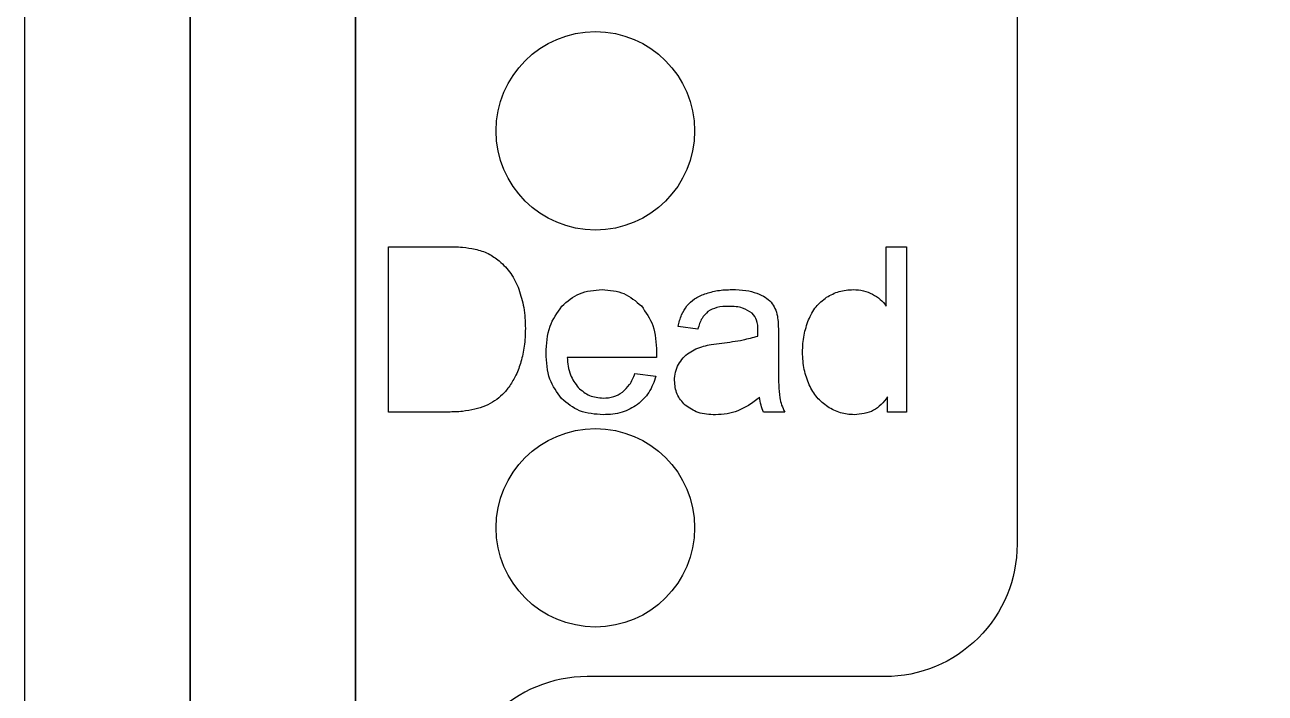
# Model space of a CAD drawing. Header units: millimetres. Extents: x 0 to 150, y -10 to 75.
# Drawn here: x 0 to 37.5, y 32.5 to 52.71 of the extents above; entities that cross this region are included whole.
import ezdxf

# ---------------------------------------------------------------- set-up
doc = ezdxf.new("R2010")
doc.units = ezdxf.units.MM
doc.layers.get('0').update_dxf_attribs({"linetype": 'CONTINUOUS'})

msp = doc.modelspace()

# ---------------------------------------------------------------- linework, layer by layer
for p, q in [((5, 10.002), (5, 65.002)), ((10, 65.002), (10, 10.002)), ((11, 41), (11, 46)), ((11, 46), (12.722, 46)), ((11, 41), (11, 46)), ((11, 46), (12.722, 46)), ((26.044, 44.206), (26.044, 46)), ((26.044, 46), (26.655, 46)), ((26.044, 44.206), (26.044, 46)), ((26.044, 46), (26.655, 46)), ((26.655, 46), (26.655, 41)), ((26.655, 46), (26.655, 41)), ((20.349, 43.507), (19.748, 43.589)), ((20.349, 43.507), (19.748, 43.589)), ((22.784, 43.336), (22.784, 42.518)), ((22.784, 43.336), (22.784, 42.518)), ((19.097, 42.654), (16.396, 42.654)), ((19.097, 42.654), (16.396, 42.654)), ((18.445, 42.166), (19.08, 42.088)), ((18.445, 42.166), (19.08, 42.088)), ((26.085, 41), (26.085, 41.457)), ((26.085, 41), (26.085, 41.457)), ((12.804, 41), (11, 41)), ((12.804, 41), (11, 41)), ((22.978, 41), (22.337, 41)), ((22.978, 41), (22.337, 41)), ((26.655, 41), (26.085, 41)), ((26.655, 41), (26.085, 41))]:
    msp.add_line(p, q)
for points in [[(90, 0.002), (60, 0.002), (60, 5.002), (35.001, 5.002), (35.001, -5, -0.414213), (30.001, -10), (20.014, -10, -0.414213), (15.014, -5), (15.014, -4.998), (15, 5.002), (5, 5.002, -0.414214), (0, 10.002), (0, 65.002, -0.414214), (5, 70.002), (15, 70.002), (15, 75.002), (35, 75.002), (35, 70.002), (60, 70.002), (60, 75.002), (90, 75.002)], [(90, 0.002), (60, 0.002), (60, 5.002), (35.001, 5.002), (35.001, -5, -0.414213), (30.001, -10), (20.014, -10, -0.414213), (15.014, -5), (15.014, -4.998), (15, 5.002), (5, 5.002, -0.414214), (0, 10.002), (0, 65.002, -0.414214), (5, 70.002), (15, 70.002), (15, 75.002), (35, 75.002), (35, 70.002), (60, 70.002), (60, 75.002), (90, 75.002)], [(104.584, 62.002), (61.416, 62.002, 0.305615), (58.635, 60.127, -0.6742), (49.365, 60.127, 0.305615), (46.584, 62.002), (35, 62.002, 0.414214), (30, 57.002), (30, 37.002, -0.414214), (26, 33.002), (17, 33.002, 0.414214), (13, 29.002), (13, 22.002, 0.414214), (17, 18.002), (26.938, 18.002, -0.284915), (30.521, 15.78, 0.284915), (35, 13.002), (46.584, 13.002, 0.305615), (49.365, 14.877, -0.6742), (58.635, 14.877, 0.305615), (61.416, 13.002), (104.584, 13.002, 0.305615)], [(104.584, 62.002), (61.416, 62.002, 0.305615), (58.635, 60.127, -0.6742), (49.365, 60.127, 0.305615), (46.584, 62.002), (35, 62.002, 0.414214), (30, 57.002), (30, 37.002, -0.414214), (26, 33.002), (17, 33.002, 0.414214), (13, 29.002), (13, 22.002, 0.414214), (17, 18.002), (26.938, 18.002, -0.284915), (30.521, 15.78, 0.284915), (35, 13.002), (46.584, 13.002, 0.305615), (49.365, 14.877, -0.6742), (58.635, 14.877, 0.305615), (61.416, 13.002), (104.584, 13.002, 0.305615)]]:
    msp.add_lwpolyline(points, format="xyb")
msp.add_lwpolyline([(5, 65.002), (5, 10.002), (10, 10.002), (10, 65.002)], close=True)
for centre in [(17.25, 49.502), (17.25, 49.502), (17.25, 37.502), (17.25, 37.502)]:
    msp.add_circle(centre, 3)
for points, knots in [([(12.722, 46), (12.894, 45.999), (13.193, 45.998), (13.487, 45.949), (13.613, 45.928)], [0, 0, 0, 0, 0.05144658, 0.08943068, 0.08943068, 0.08943068, 0.08943068]), ([(12.722, 46), (12.894, 45.999), (13.193, 45.998), (13.487, 45.949), (13.613, 45.928)], [0, 0, 0, 0, 0.05144658, 0.08943068, 0.08943068, 0.08943068, 0.08943068]), ([(13.613, 45.928), (13.749, 45.89), (14.015, 45.815), (14.238, 45.65), (14.346, 45.57)], [0, 0, 0, 0, 0.04217507, 0.08221363, 0.08221363, 0.08221363, 0.08221363]), ([(13.613, 45.928), (13.749, 45.89), (14.015, 45.815), (14.238, 45.65), (14.346, 45.57)], [0, 0, 0, 0, 0.04217507, 0.08221363, 0.08221363, 0.08221363, 0.08221363]), ([(14.346, 45.57), (14.47, 45.45), (14.723, 45.204), (14.865, 44.88), (14.938, 44.716)], [0, 0, 0, 0, 0.0514284, 0.1048006, 0.1048006, 0.1048006, 0.1048006]), ([(14.346, 45.57), (14.47, 45.45), (14.723, 45.204), (14.865, 44.88), (14.938, 44.716)], [0, 0, 0, 0, 0.0514284, 0.1048006, 0.1048006, 0.1048006, 0.1048006]), ([(14.938, 44.716), (14.995, 44.532), (15.115, 44.145), (15.127, 43.739), (15.134, 43.527)], [0, 0, 0, 0, 0.0576299, 0.1209595, 0.1209595, 0.1209595, 0.1209595]), ([(14.938, 44.716), (14.995, 44.532), (15.115, 44.145), (15.127, 43.739), (15.134, 43.527)], [0, 0, 0, 0, 0.0576299, 0.1209595, 0.1209595, 0.1209595, 0.1209595]), ([(16.232, 44.199), (16.403, 44.346), (16.754, 44.648), (17.216, 44.685), (17.453, 44.704)], [0, 0, 0, 0, 0.0659968, 0.1351994, 0.1351994, 0.1351994, 0.1351994]), ([(16.232, 44.199), (16.403, 44.346), (16.754, 44.648), (17.216, 44.685), (17.453, 44.704)], [0, 0, 0, 0, 0.0659968, 0.1351994, 0.1351994, 0.1351994, 0.1351994]), ([(17.453, 44.704), (17.682, 44.685), (18.132, 44.648), (18.473, 44.354), (18.64, 44.209)], [0, 0, 0, 0, 0.067144, 0.1315833, 0.1315833, 0.1315833, 0.1315833]), ([(17.453, 44.704), (17.682, 44.685), (18.132, 44.648), (18.473, 44.354), (18.64, 44.209)], [0, 0, 0, 0, 0.067144, 0.1315833, 0.1315833, 0.1315833, 0.1315833]), ([(20.56, 44.576), (20.687, 44.613), (20.955, 44.692), (21.235, 44.7), (21.382, 44.704)], [0, 0, 0, 0, 0.03946785, 0.08349616, 0.08349616, 0.08349616, 0.08349616]), ([(20.56, 44.576), (20.687, 44.613), (20.955, 44.692), (21.235, 44.7), (21.382, 44.704)], [0, 0, 0, 0, 0.03946785, 0.08349616, 0.08349616, 0.08349616, 0.08349616]), ([(21.382, 44.704), (21.523, 44.702), (21.779, 44.697), (22.025, 44.627), (22.136, 44.595)], [0, 0, 0, 0, 0.04212451, 0.07645371, 0.07645371, 0.07645371, 0.07645371]), ([(21.382, 44.704), (21.523, 44.702), (21.779, 44.697), (22.025, 44.627), (22.136, 44.595)], [0, 0, 0, 0, 0.04212451, 0.07645371, 0.07645371, 0.07645371, 0.07645371]), ([(24.237, 44.469), (24.361, 44.537), (24.613, 44.676), (24.9, 44.695), (25.045, 44.704)], [0, 0, 0, 0, 0.04215722, 0.08510976, 0.08510976, 0.08510976, 0.08510976]), ([(24.237, 44.469), (24.361, 44.537), (24.613, 44.676), (24.9, 44.695), (25.045, 44.704)], [0, 0, 0, 0, 0.04215722, 0.08510976, 0.08510976, 0.08510976, 0.08510976]), ([(25.045, 44.704), (25.15, 44.699), (25.353, 44.689), (25.538, 44.606), (25.628, 44.566)], [0, 0, 0, 0, 0.03114354, 0.06040901, 0.06040901, 0.06040901, 0.06040901]), ([(25.045, 44.704), (25.15, 44.699), (25.353, 44.689), (25.538, 44.606), (25.628, 44.566)], [0, 0, 0, 0, 0.03114354, 0.06040901, 0.06040901, 0.06040901, 0.06040901]), ([(20.018, 44.211), (20.09, 44.287), (20.245, 44.447), (20.451, 44.531), (20.56, 44.576)], [0, 0, 0, 0, 0.0310814, 0.06601064, 0.06601064, 0.06601064, 0.06601064]), ([(20.018, 44.211), (20.09, 44.287), (20.245, 44.447), (20.451, 44.531), (20.56, 44.576)], [0, 0, 0, 0, 0.0310814, 0.06601064, 0.06601064, 0.06601064, 0.06601064]), ([(22.136, 44.595), (22.223, 44.559), (22.383, 44.494), (22.506, 44.374), (22.562, 44.32)], [0, 0, 0, 0, 0.02800901, 0.05113031, 0.05113031, 0.05113031, 0.05113031]), ([(22.136, 44.595), (22.223, 44.559), (22.383, 44.494), (22.506, 44.374), (22.562, 44.32)], [0, 0, 0, 0, 0.02800901, 0.05113031, 0.05113031, 0.05113031, 0.05113031]), ([(22.562, 44.32), (22.605, 44.26), (22.694, 44.132), (22.733, 43.981), (22.753, 43.902)], [0, 0, 0, 0, 0.02201718, 0.04627147, 0.04627147, 0.04627147, 0.04627147]), ([(22.562, 44.32), (22.605, 44.26), (22.694, 44.132), (22.733, 43.981), (22.753, 43.902)], [0, 0, 0, 0, 0.02201718, 0.04627147, 0.04627147, 0.04627147, 0.04627147]), ([(23.694, 43.792), (23.76, 43.929), (23.889, 44.197), (24.123, 44.38), (24.237, 44.469)], [0, 0, 0, 0, 0.04508078, 0.08778814, 0.08778814, 0.08778814, 0.08778814]), ([(23.694, 43.792), (23.76, 43.929), (23.889, 44.197), (24.123, 44.38), (24.237, 44.469)], [0, 0, 0, 0, 0.04508078, 0.08778814, 0.08778814, 0.08778814, 0.08778814]), ([(25.628, 44.566), (25.709, 44.517), (25.868, 44.421), (25.986, 44.277), (26.044, 44.206)], [0, 0, 0, 0, 0.02812055, 0.05536778, 0.05536778, 0.05536778, 0.05536778]), ([(25.628, 44.566), (25.709, 44.517), (25.868, 44.421), (25.986, 44.277), (26.044, 44.206)], [0, 0, 0, 0, 0.02812055, 0.05536778, 0.05536778, 0.05536778, 0.05536778]), ([(15.761, 42.78), (15.774, 43.06), (15.798, 43.58), (16.095, 44.004), (16.232, 44.199)], [0, 0, 0, 0, 0.0820217, 0.152248, 0.152248, 0.152248, 0.152248]), ([(15.761, 42.78), (15.774, 43.06), (15.798, 43.58), (16.095, 44.004), (16.232, 44.199)], [0, 0, 0, 0, 0.0820217, 0.152248, 0.152248, 0.152248, 0.152248]), ([(18.64, 44.209), (18.774, 44.018), (19.065, 43.602), (19.088, 43.092), (19.1, 42.818)], [0, 0, 0, 0, 0.0688086, 0.1492747, 0.1492747, 0.1492747, 0.1492747]), ([(18.64, 44.209), (18.774, 44.018), (19.065, 43.602), (19.088, 43.092), (19.1, 42.818)], [0, 0, 0, 0, 0.0688086, 0.1492747, 0.1492747, 0.1492747, 0.1492747]), ([(19.748, 43.589), (19.778, 43.708), (19.832, 43.931), (19.959, 44.122), (20.018, 44.211)], [0, 0, 0, 0, 0.03647567, 0.06827466, 0.06827466, 0.06827466, 0.06827466]), ([(19.748, 43.589), (19.778, 43.708), (19.832, 43.931), (19.959, 44.122), (20.018, 44.211)], [0, 0, 0, 0, 0.03647567, 0.06827466, 0.06827466, 0.06827466, 0.06827466]), ([(20.654, 44.044), (20.588, 43.977), (20.439, 43.827), (20.381, 43.621), (20.349, 43.507)], [0, 0, 0, 0, 0.02763888, 0.06267363, 0.06267363, 0.06267363, 0.06267363]), ([(20.654, 44.044), (20.588, 43.977), (20.439, 43.827), (20.381, 43.621), (20.349, 43.507)], [0, 0, 0, 0, 0.02763888, 0.06267363, 0.06267363, 0.06267363, 0.06267363]), ([(21.293, 44.196), (21.165, 44.194), (20.94, 44.19), (20.74, 44.088), (20.654, 44.044)], [0, 0, 0, 0, 0.03783572, 0.06649753, 0.06649753, 0.06649753, 0.06649753]), ([(21.293, 44.196), (21.165, 44.194), (20.94, 44.19), (20.74, 44.088), (20.654, 44.044)], [0, 0, 0, 0, 0.03783572, 0.06649753, 0.06649753, 0.06649753, 0.06649753]), ([(21.992, 43.988), (21.898, 44.048), (21.686, 44.184), (21.433, 44.191), (21.293, 44.196)], [0, 0, 0, 0, 0.0331485, 0.07415155, 0.07415155, 0.07415155, 0.07415155]), ([(21.992, 43.988), (21.898, 44.048), (21.686, 44.184), (21.433, 44.191), (21.293, 44.196)], [0, 0, 0, 0, 0.0331485, 0.07415155, 0.07415155, 0.07415155, 0.07415155]), ([(22.166, 43.459), (22.164, 43.57), (22.16, 43.766), (22.043, 43.921), (21.992, 43.988)], [0, 0, 0, 0, 0.03226909, 0.05689814, 0.05689814, 0.05689814, 0.05689814]), ([(22.166, 43.459), (22.164, 43.57), (22.16, 43.766), (22.043, 43.921), (21.992, 43.988)], [0, 0, 0, 0, 0.03226909, 0.05689814, 0.05689814, 0.05689814, 0.05689814]), ([(22.753, 43.902), (22.762, 43.829), (22.785, 43.641), (22.784, 43.452), (22.784, 43.336)], [0, 0, 0, 0, 0.02211878, 0.05674527, 0.05674527, 0.05674527, 0.05674527]), ([(22.753, 43.902), (22.762, 43.829), (22.785, 43.641), (22.784, 43.452), (22.784, 43.336)], [0, 0, 0, 0, 0.02211878, 0.05674527, 0.05674527, 0.05674527, 0.05674527]), ([(15.134, 43.527), (15.129, 43.347), (15.121, 43.006), (15.039, 42.674), (15.001, 42.518)], [0, 0, 0, 0, 0.0538204, 0.1020998, 0.1020998, 0.1020998, 0.1020998]), ([(15.134, 43.527), (15.129, 43.347), (15.121, 43.006), (15.039, 42.674), (15.001, 42.518)], [0, 0, 0, 0, 0.0538204, 0.1020998, 0.1020998, 0.1020998, 0.1020998]), ([(23.514, 42.808), (23.52, 42.982), (23.533, 43.319), (23.642, 43.637), (23.694, 43.792)], [0, 0, 0, 0, 0.0519109, 0.1005228, 0.1005228, 0.1005228, 0.1005228]), ([(23.514, 42.808), (23.52, 42.982), (23.533, 43.319), (23.642, 43.637), (23.694, 43.792)], [0, 0, 0, 0, 0.0519109, 0.1005228, 0.1005228, 0.1005228, 0.1005228]), ([(21.068, 43.087), (21.285, 43.114), (21.655, 43.158), (22.014, 43.258), (22.163, 43.299)], [0, 0, 0, 0, 0.0652742, 0.1116392, 0.1116392, 0.1116392, 0.1116392]), ([(21.068, 43.087), (21.285, 43.114), (21.655, 43.158), (22.014, 43.258), (22.163, 43.299)], [0, 0, 0, 0, 0.0652742, 0.1116392, 0.1116392, 0.1116392, 0.1116392]), ([(22.163, 43.299), (22.164, 43.333), (22.165, 43.387), (22.166, 43.44), (22.166, 43.459)], [0, 0, 0, 0, 0.01032035, 0.01603382, 0.01603382, 0.01603382, 0.01603382]), ([(22.163, 43.299), (22.164, 43.333), (22.165, 43.387), (22.166, 43.44), (22.166, 43.459)], [0, 0, 0, 0, 0.01032035, 0.01603382, 0.01603382, 0.01603382, 0.01603382]), ([(16.227, 41.408), (16.091, 41.597), (15.798, 42.005), (15.774, 42.51), (15.761, 42.78)], [0, 0, 0, 0, 0.0683778, 0.1477235, 0.1477235, 0.1477235, 0.1477235]), ([(16.227, 41.408), (16.091, 41.597), (15.798, 42.005), (15.774, 42.51), (15.761, 42.78)], [0, 0, 0, 0, 0.0683778, 0.1477235, 0.1477235, 0.1477235, 0.1477235]), ([(19.1, 42.818), (19.1, 42.795), (19.1, 42.741), (19.098, 42.686), (19.097, 42.654)], [0, 0, 0, 0, 0.00682181, 0.01637503, 0.01637503, 0.01637503, 0.01637503]), ([(19.1, 42.818), (19.1, 42.795), (19.1, 42.741), (19.098, 42.686), (19.097, 42.654)], [0, 0, 0, 0, 0.00682181, 0.01637503, 0.01637503, 0.01637503, 0.01637503]), ([(19.764, 42.441), (19.807, 42.51), (19.891, 42.647), (20.018, 42.745), (20.081, 42.794)], [0, 0, 0, 0, 0.02426, 0.04779809, 0.04779809, 0.04779809, 0.04779809]), ([(19.764, 42.441), (19.807, 42.51), (19.891, 42.647), (20.018, 42.745), (20.081, 42.794)], [0, 0, 0, 0, 0.02426, 0.04779809, 0.04779809, 0.04779809, 0.04779809]), ([(20.081, 42.794), (20.149, 42.836), (20.288, 42.921), (20.443, 42.97), (20.523, 42.995)], [0, 0, 0, 0, 0.02389721, 0.04869817, 0.04869817, 0.04869817, 0.04869817]), ([(20.081, 42.794), (20.149, 42.836), (20.288, 42.921), (20.443, 42.97), (20.523, 42.995)], [0, 0, 0, 0, 0.02389721, 0.04869817, 0.04869817, 0.04869817, 0.04869817]), ([(20.523, 42.995), (20.598, 43.012), (20.778, 43.052), (20.962, 43.074), (21.068, 43.087)], [0, 0, 0, 0, 0.02316052, 0.05536869, 0.05536869, 0.05536869, 0.05536869]), ([(20.523, 42.995), (20.598, 43.012), (20.778, 43.052), (20.962, 43.074), (21.068, 43.087)], [0, 0, 0, 0, 0.02316052, 0.05536869, 0.05536869, 0.05536869, 0.05536869]), ([(23.713, 41.824), (23.655, 41.975), (23.534, 42.292), (23.52, 42.631), (23.514, 42.808)], [0, 0, 0, 0, 0.0483738, 0.1010067, 0.1010067, 0.1010067, 0.1010067]), ([(23.713, 41.824), (23.655, 41.975), (23.534, 42.292), (23.52, 42.631), (23.514, 42.808)], [0, 0, 0, 0, 0.0483738, 0.1010067, 0.1010067, 0.1010067, 0.1010067]), ([(15.001, 42.518), (14.956, 42.381), (14.871, 42.124), (14.727, 41.896), (14.66, 41.79)], [0, 0, 0, 0, 0.0429724, 0.08068178, 0.08068178, 0.08068178, 0.08068178]), ([(15.001, 42.518), (14.956, 42.381), (14.871, 42.124), (14.727, 41.896), (14.66, 41.79)], [0, 0, 0, 0, 0.0429724, 0.08068178, 0.08068178, 0.08068178, 0.08068178]), ([(16.396, 42.654), (16.413, 42.472), (16.446, 42.137), (16.643, 41.865), (16.733, 41.74)], [0, 0, 0, 0, 0.05366244, 0.09900962, 0.09900962, 0.09900962, 0.09900962]), ([(16.396, 42.654), (16.413, 42.472), (16.446, 42.137), (16.643, 41.865), (16.733, 41.74)], [0, 0, 0, 0, 0.05366244, 0.09900962, 0.09900962, 0.09900962, 0.09900962]), ([(19.643, 41.955), (19.647, 42.041), (19.657, 42.211), (19.728, 42.365), (19.764, 42.441)], [0, 0, 0, 0, 0.02563126, 0.05049835, 0.05049835, 0.05049835, 0.05049835]), ([(19.643, 41.955), (19.647, 42.041), (19.657, 42.211), (19.728, 42.365), (19.764, 42.441)], [0, 0, 0, 0, 0.02563126, 0.05049835, 0.05049835, 0.05049835, 0.05049835]), ([(22.784, 42.518), (22.782, 42.285), (22.78, 41.923), (22.812, 41.563), (22.823, 41.435)], [0, 0, 0, 0, 0.0698824, 0.1084072, 0.1084072, 0.1084072, 0.1084072]), ([(22.784, 42.518), (22.782, 42.285), (22.78, 41.923), (22.812, 41.563), (22.823, 41.435)], [0, 0, 0, 0, 0.0698824, 0.1084072, 0.1084072, 0.1084072, 0.1084072]), ([(18.067, 41.6), (18.144, 41.673), (18.313, 41.832), (18.399, 42.049), (18.445, 42.166)], [0, 0, 0, 0, 0.0314331, 0.06884199, 0.06884199, 0.06884199, 0.06884199]), ([(18.067, 41.6), (18.144, 41.673), (18.313, 41.832), (18.399, 42.049), (18.445, 42.166)], [0, 0, 0, 0, 0.0314331, 0.06884199, 0.06884199, 0.06884199, 0.06884199]), ([(19.08, 42.088), (19.022, 41.915), (18.909, 41.58), (18.649, 41.341), (18.524, 41.225)], [0, 0, 0, 0, 0.0538083, 0.104129, 0.104129, 0.104129, 0.104129]), ([(19.08, 42.088), (19.022, 41.915), (18.909, 41.58), (18.649, 41.341), (18.524, 41.225)], [0, 0, 0, 0, 0.0538083, 0.104129, 0.104129, 0.104129, 0.104129]), ([(14.66, 41.79), (14.591, 41.7), (14.459, 41.529), (14.287, 41.398), (14.204, 41.336)], [0, 0, 0, 0, 0.03372961, 0.06452735, 0.06452735, 0.06452735, 0.06452735]), ([(14.66, 41.79), (14.591, 41.7), (14.459, 41.529), (14.287, 41.398), (14.204, 41.336)], [0, 0, 0, 0, 0.03372961, 0.06452735, 0.06452735, 0.06452735, 0.06452735]), ([(16.733, 41.74), (16.841, 41.648), (17.06, 41.461), (17.346, 41.436), (17.49, 41.423)], [0, 0, 0, 0, 0.04158336, 0.08394205, 0.08394205, 0.08394205, 0.08394205]), ([(16.733, 41.74), (16.841, 41.648), (17.06, 41.461), (17.346, 41.436), (17.49, 41.423)], [0, 0, 0, 0, 0.04158336, 0.08394205, 0.08394205, 0.08394205, 0.08394205]), ([(19.963, 41.21), (19.87, 41.315), (19.68, 41.527), (19.655, 41.811), (19.643, 41.955)], [0, 0, 0, 0, 0.0410017, 0.08308342, 0.08308342, 0.08308342, 0.08308342]), ([(19.963, 41.21), (19.87, 41.315), (19.68, 41.527), (19.655, 41.811), (19.643, 41.955)], [0, 0, 0, 0, 0.0410017, 0.08308342, 0.08308342, 0.08308342, 0.08308342]), ([(24.276, 41.157), (24.161, 41.246), (23.926, 41.428), (23.785, 41.69), (23.713, 41.824)], [0, 0, 0, 0, 0.04309469, 0.08812339, 0.08812339, 0.08812339, 0.08812339]), ([(24.276, 41.157), (24.161, 41.246), (23.926, 41.428), (23.785, 41.69), (23.713, 41.824)], [0, 0, 0, 0, 0.04309469, 0.08812339, 0.08812339, 0.08812339, 0.08812339]), ([(14.204, 41.336), (14.115, 41.284), (13.927, 41.173), (13.717, 41.116), (13.607, 41.085)], [0, 0, 0, 0, 0.03091641, 0.06498576, 0.06498576, 0.06498576, 0.06498576]), ([(14.204, 41.336), (14.115, 41.284), (13.927, 41.173), (13.717, 41.116), (13.607, 41.085)], [0, 0, 0, 0, 0.03091641, 0.06498576, 0.06498576, 0.06498576, 0.06498576]), ([(17.487, 40.918), (17.24, 40.935), (16.767, 40.966), (16.401, 41.265), (16.227, 41.408)], [0, 0, 0, 0, 0.0722829, 0.1382271, 0.1382271, 0.1382271, 0.1382271]), ([(17.487, 40.918), (17.24, 40.935), (16.767, 40.966), (16.401, 41.265), (16.227, 41.408)], [0, 0, 0, 0, 0.0722829, 0.1382271, 0.1382271, 0.1382271, 0.1382271]), ([(17.49, 41.423), (17.597, 41.429), (17.804, 41.441), (17.981, 41.549), (18.067, 41.6)], [0, 0, 0, 0, 0.03160518, 0.06111967, 0.06111967, 0.06111967, 0.06111967]), ([(17.49, 41.423), (17.597, 41.429), (17.804, 41.441), (17.981, 41.549), (18.067, 41.6)], [0, 0, 0, 0, 0.03160518, 0.06111967, 0.06111967, 0.06111967, 0.06111967]), ([(22.214, 41.447), (22.106, 41.359), (21.904, 41.195), (21.667, 41.087), (21.558, 41.038)], [0, 0, 0, 0, 0.04161092, 0.07764591, 0.07764591, 0.07764591, 0.07764591]), ([(22.214, 41.447), (22.106, 41.359), (21.904, 41.195), (21.667, 41.087), (21.558, 41.038)], [0, 0, 0, 0, 0.04161092, 0.07764591, 0.07764591, 0.07764591, 0.07764591]), ([(22.337, 41), (22.308, 41.068), (22.247, 41.211), (22.225, 41.366), (22.214, 41.447)], [0, 0, 0, 0, 0.02215489, 0.04652145, 0.04652145, 0.04652145, 0.04652145]), ([(22.337, 41), (22.308, 41.068), (22.247, 41.211), (22.225, 41.366), (22.214, 41.447)], [0, 0, 0, 0, 0.02215489, 0.04652145, 0.04652145, 0.04652145, 0.04652145]), ([(22.823, 41.435), (22.839, 41.36), (22.873, 41.208), (22.943, 41.07), (22.978, 41)], [0, 0, 0, 0, 0.0229669, 0.04633859, 0.04633859, 0.04633859, 0.04633859]), ([(22.823, 41.435), (22.839, 41.36), (22.873, 41.208), (22.943, 41.07), (22.978, 41)], [0, 0, 0, 0, 0.0229669, 0.04633859, 0.04633859, 0.04633859, 0.04633859]), ([(26.085, 41.457), (25.955, 41.3), (25.692, 40.981), (25.281, 40.939), (25.072, 40.918)], [0, 0, 0, 0, 0.0586836, 0.1189569, 0.1189569, 0.1189569, 0.1189569]), ([(26.085, 41.457), (25.955, 41.3), (25.692, 40.981), (25.281, 40.939), (25.072, 40.918)], [0, 0, 0, 0, 0.0586836, 0.1189569, 0.1189569, 0.1189569, 0.1189569]), ([(13.607, 41.085), (13.483, 41.06), (13.218, 41.008), (12.947, 41.003), (12.804, 41)], [0, 0, 0, 0, 0.03810024, 0.08091425, 0.08091425, 0.08091425, 0.08091425]), ([(13.607, 41.085), (13.483, 41.06), (13.218, 41.008), (12.947, 41.003), (12.804, 41)], [0, 0, 0, 0, 0.03810024, 0.08091425, 0.08091425, 0.08091425, 0.08091425]), ([(18.524, 41.225), (18.374, 41.136), (18.055, 40.946), (17.684, 40.928), (17.487, 40.918)], [0, 0, 0, 0, 0.0516309, 0.1096103, 0.1096103, 0.1096103, 0.1096103]), ([(18.524, 41.225), (18.374, 41.136), (18.055, 40.946), (17.684, 40.928), (17.487, 40.918)], [0, 0, 0, 0, 0.0516309, 0.1096103, 0.1096103, 0.1096103, 0.1096103]), ([(20.881, 40.918), (20.699, 40.925), (20.365, 40.939), (20.089, 41.125), (19.963, 41.21)], [0, 0, 0, 0, 0.05328084, 0.09796554, 0.09796554, 0.09796554, 0.09796554]), ([(20.881, 40.918), (20.699, 40.925), (20.365, 40.939), (20.089, 41.125), (19.963, 41.21)], [0, 0, 0, 0, 0.05328084, 0.09796554, 0.09796554, 0.09796554, 0.09796554]), ([(21.558, 41.038), (21.45, 41.003), (21.229, 40.932), (20.998, 40.923), (20.881, 40.918)], [0, 0, 0, 0, 0.03390296, 0.06903171, 0.06903171, 0.06903171, 0.06903171]), ([(21.558, 41.038), (21.45, 41.003), (21.229, 40.932), (20.998, 40.923), (20.881, 40.918)], [0, 0, 0, 0, 0.03390296, 0.06903171, 0.06903171, 0.06903171, 0.06903171]), ([(25.072, 40.918), (24.931, 40.928), (24.647, 40.948), (24.4, 41.087), (24.276, 41.157)], [0, 0, 0, 0, 0.04199342, 0.08406541, 0.08406541, 0.08406541, 0.08406541]), ([(25.072, 40.918), (24.931, 40.928), (24.647, 40.948), (24.4, 41.087), (24.276, 41.157)], [0, 0, 0, 0, 0.04199342, 0.08406541, 0.08406541, 0.08406541, 0.08406541])]:
    msp.add_open_spline(points, degree=3, knots=knots)

doc.saveas('drawing.dxf')
